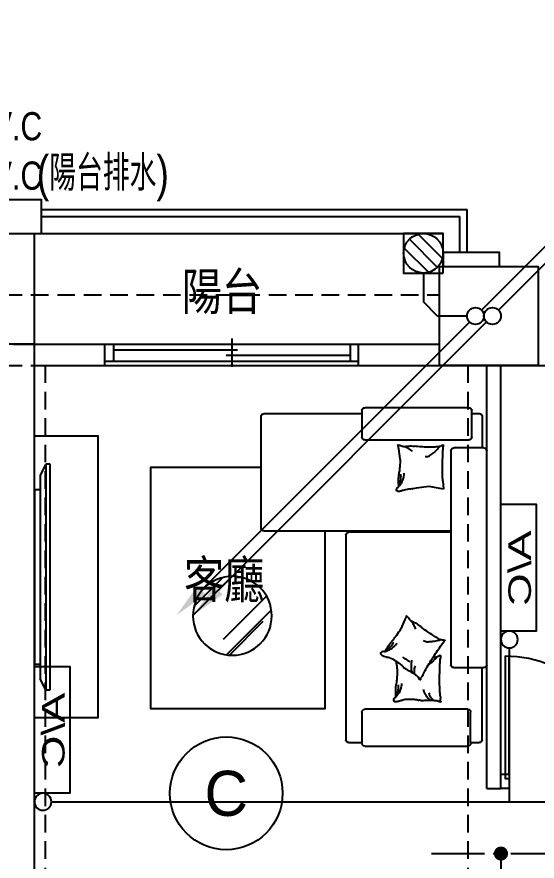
# Model space of a CAD drawing. Header units: millimetres. Extents: x 98197 to 106565, y 53890 to 60222.
# Drawn here: x 103895 to 104265, y 56674 to 57273 of the extents above; entities that cross this region are included whole.
import ezdxf
from ezdxf.enums import TextEntityAlignment as Align

# ---------------------------------------------------------------- set-up
doc = ezdxf.new("R2010")
doc.units = ezdxf.units.MM
doc.header["$LTSCALE"] = 50
doc.header["$MEASUREMENT"] = 0
doc.linetypes.add('CENTER2', pattern=[1.125, 0.75, -0.125, 0.125, -0.125])
doc.linetypes.add('HIDDEN', pattern=[0.375, 0.25, -0.125])
doc.layers.get('0').update_dxf_attribs({"color": 8, "linetype": 'CONTINUOUS'})
for name, color, linetype in [('00', 7, 'HIDDEN'), ('35', 4, 'CENTER2'), ('36雨排水', 3, 'CONTINUOUS'), ('dim', 8, 'CONTINUOUS'), ('furniture', 55, 'CONTINUOUS'), ('wall', 8, 'CONTINUOUS')]:
    doc.layers.add(name, color=color, linetype=linetype)
doc.styles.add('CHINA', font='c2', dxfattribs={"bigfont": 'china'})
doc.styles.add('NOTHING', font='c2.shx', dxfattribs={"bigfont": 'china.shx'})
doc.styles.add('simplex', font='c2.shx', dxfattribs={"bigfont": 'china.shx'})
doc.linetypes.add('ZIGZAG', pattern='A,0.0001,-0.2,[131,ltypeshp.shx,S=0.2,R=0,X=-0.2,Y=0],-0.4,[131,ltypeshp.shx,S=0.2,R=180,X=0.2,Y=0],-0.2', length=0.8001)

# ---------------------------------------------------------------- blocks, each defined once
blk = doc.blocks.new('1111111')
at = {"layer": '36雨排水', "linetype": 'Continuous'}
for p, q in [((4902.82, 3830.25), (4712.61, 3640.04)), ((4842.71, 3770.15), (4920.5, 3770.15)), ((4513.91, 3441.34), (4704.12, 3631.56))]:
    blk.add_line(p, q, dxfattribs=at)
at = {"layer": '36雨排水', "linetype": 'Continuous', "const_width": 5}
blk.add_lwpolyline([(4840.21, 3770.15, 1), (4845.21, 3770.15, 1)], format="xyb", close=True, dxfattribs=at)
at = {"layer": '36雨排水', "linetype": 'Continuous'}
blk.add_circle((4708.36, 3635.8), 6, dxfattribs=at)
for points in [[(4899.87, 3833.2), (4905.76, 3827.31), (4920.5, 3847.93)], [(4516.86, 3438.4), (4510.96, 3444.29), (4496.23, 3423.67)]]:
    blk.add_solid(points, dxfattribs=at)
at = {"layer": '36雨排水', "linetype": 'Continuous', "style": 'CHINA', "width": 0.8}
blk.add_text('R.P2"%%CP.V.C', height=20, dxfattribs=at).set_placement((4926.16, 3760.37))
blk = doc.blocks.new('3')
at = {"layer": '36雨排水', "linetype": 'Continuous'}
for p, q in [((649834.62, 593921.72), (649644.41, 593731.51)), ((649809.51, 593896.62), (649864.3, 593896.62)), ((649445.71, 593532.81), (649635.92, 593723.02))]:
    blk.add_line(p, q, dxfattribs=at)
at = {"layer": '36雨排水', "linetype": 'Continuous', "const_width": 5}
blk.add_lwpolyline([(649807.01, 593896.62, 1), (649812.01, 593896.62, 1)], format="xyb", close=True, dxfattribs=at)
at = {"layer": '36雨排水', "linetype": 'Continuous'}
blk.add_circle((649640.16, 593727.27), 6, dxfattribs=at)
for points in [[(649831.67, 593924.67), (649837.56, 593918.77), (649852.3, 593939.4)], [(649448.66, 593529.87), (649442.76, 593535.76), (649428.03, 593515.13)]]:
    blk.add_solid(points, dxfattribs=at)
at = {"layer": '36雨排水', "color": 1, "linetype": 'Continuous', "style": 'CHINA', "width": 0.8}
blk.add_text('(陽台排水)', height=25, dxfattribs=at).set_placement((649993.76, 593886.12))
at = {"layer": '36雨排水', "linetype": 'Continuous', "style": 'CHINA', "width": 0.8}
blk.add_text('R.P2"%%CP.V.C', height=20, dxfattribs=at).set_placement((649869.96, 593886.84))
blk = doc.blocks.new('4')
at = {"layer": '36雨排水', "linetype": 'Continuous'}
for p, q in [((649858.62, 593921.72), (649668.41, 593731.51)), ((649763.51, 593826.62), (649864.3, 593826.62)), ((649469.71, 593532.81), (649659.92, 593723.02))]:
    blk.add_line(p, q, dxfattribs=at)
at = {"layer": '36雨排水', "linetype": 'Continuous', "const_width": 5}
blk.add_lwpolyline([(649761.01, 593826.62, 1), (649766.01, 593826.62, 1)], format="xyb", close=True, dxfattribs=at)
at = {"layer": '36雨排水', "linetype": 'Continuous'}
blk.add_circle((649664.16, 593727.27), 6, dxfattribs=at)
for points in [[(649855.67, 593924.67), (649861.56, 593918.77), (649876.3, 593939.4)], [(649472.66, 593529.87), (649466.76, 593535.76), (649452.03, 593515.13)]]:
    blk.add_solid(points, dxfattribs=at)
at = {"layer": '36雨排水', "color": 1, "linetype": 'Continuous', "style": 'CHINA', "width": 0.8}
blk.add_text('(陽台排水)', height=25, dxfattribs=at).set_placement((649993.76, 593816.12))
at = {"layer": '36雨排水', "linetype": 'Continuous', "style": 'CHINA', "width": 0.8}
blk.add_text('R.P2"%%CP.V.C', height=20, dxfattribs=at).set_placement((649869.96, 593816.84))
blk = doc.blocks.new('1111111111')
at = {"layer": '35', "color": 3, "linetype": 'Continuous'}
blk.add_lwpolyline([(2956.27, 3584.41), (2956.27, 3559.41), (3046.27, 3559.41), (3046.27, 3584.41)], close=True, dxfattribs=at)
at = {"layer": '35', "color": 4, "linetype": 'Continuous'}
blk.add_circle((3052.27, 3578.41), 6, dxfattribs=at)
at = {"layer": '35', "color": 3, "linetype": 'Continuous', "style": 'CHINA', "width": 1.5}
blk.add_text('A/C', height=16, dxfattribs=at).set_placement((3001.67, 3571.38), align=Align.MIDDLE)
blk = doc.blocks.new('W131')
at = {"layer": '35', "color": 3, "linetype": 'Continuous'}
for p, q in [((-17.62, 27.52), (-0.48, 10.38)), ((-23.9, 23.9), (-4.1, 4.1)), ((-27.52, 17.62), (-10.38, 0.48))]:
    blk.add_line(p, q, dxfattribs=at)
blk.add_lwpolyline([(0, 0), (0, 28), (-28, 28), (-28, 0)], close=True, dxfattribs=at)
blk.add_circle((-14, 14), 14, dxfattribs=at)
blk = doc.blocks.new('*U44', base_point=(552012.46, 43504.06))
for p, q in [((551922.46, 43511.56), (551922.46, 43496.56)), ((552102.46, 43511.56), (551922.46, 43511.56)), ((552102.46, 43508.56), (551922.46, 43508.56)), ((551928.46, 43496.56), (551928.46, 43508.56)), ((552012.46, 43492.56), (552012.46, 43512.56)), ((552096.46, 43496.56), (552096.46, 43508.56)), ((552102.46, 43511.56), (552102.46, 43496.56)), ((551928.46, 43504.56), (552016.46, 43504.56)), ((552102.46, 43496.56), (551922.46, 43496.56)), ((552096.46, 43500.56), (552008.46, 43500.56))]:
    blk.add_line(p, q)
blk = doc.blocks.new('*U67', base_point=(71238.47, 1528.82))
for p, q in [((71193.47, 1533.82), (71193.47, 1523.82)), ((71283.47, 1533.82), (71283.47, 1523.82)), ((71196.47, 1439.82), (71196.47, 1523.82)), ((71196.47, 1523.82), (71199.47, 1523.82)), ((71199.47, 1523.82), (71199.47, 1439.82))]:
    blk.add_line(p, q)
for points in [[(71193.47, 1523.82), (71196.47, 1523.82), (71196.47, 1526.82), (71199.47, 1526.82), (71199.47, 1533.82), (71193.47, 1533.82)], [(71283.47, 1523.82), (71280.47, 1523.82), (71280.47, 1526.82), (71277.47, 1526.82), (71277.47, 1533.82), (71283.47, 1533.82)]]:
    blk.add_lwpolyline(points)
blk.add_arc((71196.47, 1523.82), 84, -90, 0)
blk = doc.blocks.new('A$C754F3064')
at = {"layer": 'furniture'}
for p, q in [((-185.85, 27.9), (-146.05, 67.69)), ((-186.14, 30.48), (-156.07, 60.55)), ((-171.87, 25.34), (-133.79, 63.42)), ((-151, -1.92), (-116.23, 32.85)), ((-142.79, -0.89), (-117.27, 24.63))]:
    blk.add_line(p, q, dxfattribs=at)
for centre, radius in [((-151.23, 33.08), 35), ((-163.78, 64.43), 0)]:
    blk.add_circle(centre, radius, dxfattribs=at)
blk = doc.blocks.new('A$C14991BDC')
at = {"layer": 'furniture'}
for p, q in [((26.18, 413.23), (26.18, 419.42)), ((28.18, 421.42), (79.35, 421.42)), ((79.35, 401.31), (79.35, 422.69)), ((81.35, 424.69), (233.13, 424.69)), ((235.13, 422.69), (235.13, 401.31)), ((257.62, 421.42), (235.13, 421.42)), ((259.62, 414.05), (259.62, 419.42)), ((25.72, 413.23), (47.85, 413.23)), ((242.86, 414.05), (261.72, 414.05)), ((23.72, 338.06), (23.72, 411.23)), ((49.85, 411.23), (49.85, 338.06)), ((240.86, 338.06), (240.86, 412.05)), ((263.72, 412.05), (263.72, 338.06)), ((233.13, 399.31), (81.35, 399.31)), ((175.32, 399.31), (175.32, 326.69)), ((176.14, 399.31), (176.14, 266.69)), ((211.83, 393.49), (206.04, 394.05)), ((206.04, 394.05), (207.81, 383.91)), ((207.81, 383.91), (206.53, 374.66)), ((206.53, 374.66), (206.27, 372.35)), ((113.58, 366.64), (106.98, 363.73)), ((115.98, 367.7), (113.58, 366.64)), ((234.63, 362), (227.5, 363.07)), ((237.23, 361.61), (234.63, 362)), ((47.85, 336.06), (25.72, 336.06)), ((26.18, 326.69), (26.18, 336.06)), ((261.72, 336.06), (242.86, 336.06)), ((259.62, 266.69), (259.62, 336.06)), ((173.32, 324.69), (28.18, 324.69)), ((178.14, 264.69), (257.62, 264.69))]:
    blk.add_line(p, q, dxfattribs=at)
for centre, radius, start, end in [((28.18, 419.42), 2, 90, 180), ((81.35, 422.69), 2, 90, 180), ((233.13, 422.69), 2, 0, 90), ((257.62, 419.42), 2, 0, 90), ((25.72, 411.23), 2, 90, 180), ((47.85, 411.23), 2, 0, 90), ((242.86, 412.05), 2, 90, 180), ((261.72, 412.05), 2, 0, 90), ((81.35, 401.31), 2, 180, 270), ((233.13, 401.31), 2, 270, 0), ((55.3, 391.74), 0.374, 158.88482, 188.57311), ((55.92, 391.84), 1, 188.57311, 201.31206), ((55.47, 391.68), 0.555, 134.60877, 158.88482), ((64.77, 395.29), 10.5, 201.31206, 205.23774), ((55.46, 391.68), 0.554, 119.99129, 134.60877), ((55.25, 392.05), 0.119, 88.15032, 119.99129), ((55.24, 391.98), 0.193, 62.31828, 88.15032), ((60.34, 393.2), 5.61, 205.23774, 213.90787), ((54.78, 391.1), 1.18, 51.96014, 62.31828), ((55.25, 391.69), 0.435, 23.82153, 51.96014), ((55.79, 391.93), 0.155, 203.82153, 251.91867), ((54.19, 389.06), 1.81, 18.61418, 33.90787), ((55.89, 392.24), 0.476, 251.91867, 269.82917), ((55.93, 407.42), 15.66, 269.82917, 272.94049), ((53.51, 388.84), 2.52, 5.95879, 18.61418), ((55.99, 406.27), 14.51, 272.94049, 277.21682), ((58.01, 390.31), 1.58, 84.21487, 97.21682), ((52.19, 332.89), 59.29, 83.69472, 84.21487), ((77.81, 564.72), 173.95, 263.69472, 263.99839), ((213.8, 1858.21), 1474.57, 263.99839, 264.02491), ((190.79, 1638.39), 1253.54, 264.02491, 264.05367), ((66.23, 442.47), 51.16, 264.05367, 266.67852), ((70.16, 510.3), 119.1, 266.67852, 268.3987), ((71.5, 558.18), 167, 268.3987, 269.47928), ((70.58, 456.41), 65.22, 269.47928, 271.20837), ((65.01, 720.38), 329.25, 271.20837, 271.40692), ((53.31, 1196.54), 805.56, 271.40692, 271.53385), ((58.33, 1009.06), 618.01, 271.53385, 271.96932), ((59.7, 969.46), 578.38, 271.96932, 272.41946), ((82.97, 418.6), 27.04, 272.41946, 275.4237), ((107.35, 363.47), 32.93, 128.46646, 131.67501), ((89.25, 352.42), 39.44, 92.93646, 95.4237), ((127.65, 379.84), 41.82, 166.46045, 168.01808), ((87.38, 389.54), 0.405, 150.58929, 166.46045), ((93.04, 386.35), 6.9, 148.6527, 150.58929), ((105.77, 378.6), 21.8, 147.56308, 148.6527), ((87.59, 384.79), 7.03, 87.98871, 92.93646), ((-1667.09, 2965.98), 3119.11, 304.22589, 304.40963), ((95.91, 384.86), 10.12, 145.47176, 147.56308), ((73.15, 400.52), 17.5, 325.47176, 327.06244), ((87.82, 391.29), 0.527, 69.8562, 87.98871), ((85.79, 392.34), 2.45, 327.06244, 341.00328), ((87.96, 391.67), 0.122, 47.3637, 69.8562), ((87.9, 391.6), 0.218, 30.61458, 47.3637), ((87.91, 391.61), 0.205, 341.00328, 30.61458), ((72.12, 426.86), 41.44, 304.40963, 308.74353), ((117.51, 384.7), 19.76, 166.07878, 172.20202), ((99.61, 392.6), 2.48, 110.9535, 128.74353), ((132.73, 380.93), 35.44, 161.50713, 166.07878), ((98.74, 394.85), 0.0703, 20.63102, 110.9535), ((95.29, 393.55), 3.76, 9.50004, 20.63102), ((100.7, 393.03), 1.75, 168.76049, 192.12821), ((96.82, 393.8), 2.21, 348.76049, 9.50004), ((104, 393.74), 5.13, 192.12821, 206.44885), ((132.56, 407.95), 37.02, 206.44885, 211.76523), ((217.66, 471.93), 78.65, 265.75435, 268.83459), ((219.15, 451.85), 58.64, 266.97836, 271.9802), ((219.74, 511.13), 117.89, 270.69598, 272.11785), ((188.27, 1569.65), 1176.88, 271.74437, 272.19427), ((219.06, 401.8), 19.36, 314.07728, 319.71378), ((232.94, 421.26), 27.63, 270.81625, 277.30975), ((203.65, 425.46), 47.11, 309.82936, 313.52067), ((296.15, 385.46), 60.4, 175.14135, 178.42878), ((243.57, 389.38), 7.7, 161.81292, 171.10798), ((238.61, 390.73), 2.58, 141.44516, 155.86023), ((236.78, 392.22), 1.67, 74.64065, 101.33677), ((233.15, 395.14), 4.44, 320.84376, 331.90673), ((232.76, 394.93), 4.7, 336.45291, 345.55366), ((237.22, 393.75), 0.0847, 7.15239, 87.57502), ((25.31, 385.89), 30.88, 2.34857, 5.95879), ((31.98, 384.87), 24.27, 354.03685, 357.46463), ((62.49, 390.64), 7.22, 208.70226, 218.38788), ((-59.71, 382.41), 115.97, 1.11003, 2.34857), ((42.85, 384.39), 13.39, 357.46463, 1.11003), ((69.07, 393.65), 15.59, 214.56134, 220.62981), ((58.84, 387.74), 2.56, 218.38788, 234.67747), ((60.28, 386.11), 4.01, 220.62981, 232.60748), ((64.56, 395.81), 12.46, 234.67747, 238.9964), ((69.36, 403.8), 21.77, 238.9964, 242.26257), ((61.79, 389.41), 5.51, 242.26257, 252.78748), ((63.53, 395.03), 11.4, 252.78748, 260.10123), ((31.73, 467.41), 97.71, 300.36906, 303.37671), ((147.22, 334.93), 81.78, 143.75111, 143.87627), ((82.5, 382.38), 1.52, 142.83427, 143.75111), ((156.82, 326.04), 94.78, 141.62651, 142.83427), ((111.37, 362.03), 36.81, 139.68832, 141.62651), ((85.81, 383.72), 3.29, 136.89553, 139.68832), ((367.72, 119.87), 389.41, 136.63904, 136.89553), ((94.61, 377.78), 13.76, 131.67501, 136.63904), ((5.14, 507.76), 146.03, 303.37671, 304.22589), ((97.69, 386.94), 11.09, 176.07436, 181.95965), ((92.53, 387.3), 5.92, 168.01808, 176.07436), ((111.08, 382.81), 13.57, 175.39531, 182.26574), ((160.11, 378.87), 62.76, 172.20202, 175.39531), ((237.93, 473.19), 160.96, 211.76523, 214.00883), ((195.06, 444.27), 109.24, 214.00883, 216.73236), ((226.38, 384.44), 3.13, 331.61245, 348.20396), ((205.72, 401.32), 29.49, 323.55385, 327.2061), ((164.46, 439.72), 85.54, 320.54053, 322.71248), ((532.22, 386.81), 296.46, 179.94139, 181.19831), ((119.87, 376.74), 64.01, 176.66521, 178.11439), ((58.16, 378.77), 2.27, 178.11439, 185.80838), ((58.63, 378.82), 2.74, 185.80838, 190.53069), ((93.23, 385.25), 37.94, 190.53069, 191.7994), ((97.16, 378.07), 41.27, 174.03685, 176.66521), ((72.75, 380.98), 17.01, 191.7994, 194.44597), ((72.75, 402.42), 24.54, 232.60748, 237.9772), ((72.7, 402.35), 24.46, 237.9772, 243.35621), ((63.99, 384.98), 5.02, 243.35621, 252.08433), ((68.04, 397.52), 18.2, 252.08433, 256.66567), ((70.97, 377.53), 0.209, 124.82569, 178.71928), ((71.81, 377.51), 1.05, 178.71928, 202.09251), ((70.99, 377.51), 0.234, 50.70584, 124.82569), ((71.36, 377.95), 0.346, 230.70584, 290.06124), ((70.67, 379.83), 2.34, 290.06124, 315.11838), ((75.57, 374.95), 4.57, 117.24784, 135.11838), ((93.33, 340.45), 43.37, 115.21303, 117.24784), ((63.05, 404.78), 27.73, 295.21303, 297.75805), ((15.58, 494.96), 129.64, 297.75805, 300.36906), ((99.64, 382.36), 2.13, 182.26574, 205.60753), ((107.19, 385.98), 10.49, 205.60753, 216.0545), ((138.07, 401.73), 38.12, 216.73236, 220.09564), ((76.36, 349.78), 42.54, 36.91191, 40.09564), ((215.05, 382.13), 14.1, 355.74138, 3.37935), ((410.15, 387.19), 174.45, 182.16199, 183.80124), ((16.99, 366.61), 40.56, 12.73193, 14.44597), ((39.67, 371.74), 17.32, 5.0638, 12.73193), ((17.93, 369.81), 39.13, 359.96501, 5.0638), ((71.7, 377.46), 0.931, 202.09251, 262.26428), ((71.32, 374.64), 1.91, 41.31132, 82.26428), ((54.57, 359.92), 24.22, 35.56953, 41.31132), ((34.9, 345.85), 48.4, 31.50908, 35.56953), ((77.79, 380.28), 7.22, 241.09406, 250.77969), ((76.26, 375.88), 2.56, 250.77969, 267.06928), ((81.73, 386.35), 15.59, 246.95315, 253.02161), ((76.77, 385.76), 12.46, 267.06928, 271.3882), ((76.54, 395.07), 21.77, 271.3882, 274.65437), ((78.35, 375.27), 4.01, 253.02161, 264.99928), ((80.14, 395.73), 24.54, 264.99928, 270.36901), ((77.86, 378.87), 5.51, 274.65437, 285.17929), ((76.32, 384.55), 11.4, 285.17929, 292.49303), ((80.14, 395.64), 24.46, 270.36901, 275.74802), ((82.09, 376.3), 5.02, 275.74802, 284.47614), ((78.79, 389.06), 18.2, 284.47614, 289.05748), ((96.18, 344.21), 31.61, 68.30191, 70.80796), ((96.18, 344.21), 31.61, 65.79586, 68.30191), ((96.18, 344.21), 31.61, 62.84056, 65.79586), ((104.57, 370.97), 7.26, 13.31797, 36.91191), ((96.18, 344.21), 31.61, 59.88527, 62.84056), ((116.2, 373.72), 4.69, 193.31797, 222.79618), ((170.8, 373.38), 35.53, 349.95361, 357.50046), ((151.81, 369.91), 54.52, 2.02045, 2.56355), ((267.97, 397.83), 43.72, 216.17428, 218.00095), ((299.13, 381.15), 63.28, 185.00458, 187.01253), ((163.79, 364.44), 73.09, 5.18966, 7.05818), ((49.65, 367.47), 7.29, 341.34199, 353.72703), ((28.42, 369.8), 28.65, 353.72703, 359.96501), ((53.51, 357.26), 26.57, 24.34646, 31.50908), ((86.06, 371.99), 9.16, 204.34646, 216.55873), ((82.62, 369.44), 4.87, 216.55873, 229.26993), ((68.67, 353.24), 16.51, 42.37292, 49.26993), ((58.69, 350.34), 31.61, 35.9101, 38.41615), ((58.69, 350.34), 31.61, 33.40405, 35.9101), ((58.69, 350.34), 31.61, 30.44876, 33.40405), ((58.69, 350.34), 31.61, 27.49347, 30.44876), ((115.74, 373.3), 4.07, 222.79618, 241.61341), ((110.95, 364.44), 6.01, 46.15092, 61.61341), ((107.63, 360.98), 10.8, 39.17636, 46.15092), ((115.95, 367.76), 0.0632, 293.85563, 39.17636), ((220.24, 358.94), 16.4, 156.69923, 164.00602), ((193.21, 370.52), 13, 336.94412, 345.14125), ((207.17, 374.38), 10.65, 284.89576, 302.59455), ((211.27, 376.83), 11.54, 278.1562, 289.04005), ((214.77, 377.86), 11.95, 271.25521, 282.13906), ((269.27, 394.84), 43.02, 213.80009, 215.62675), ((270.59, 391.48), 42.28, 210.87248, 213.10224), ((271.91, 387.73), 41.52, 207.76713, 209.99689), ((243.57, 366.35), 7.58, 166.73832, 184.73093), ((242.27, 367.27), 6.44, 193.89206, 204.84442), ((224.59, 371.09), 11.99, 345.53046, 359.83809), ((68.43, 359.48), 13.35, 172.99144, 176.96184), ((56.88, 360.09), 1.78, 176.96184, 189.34043), ((58.71, 360.39), 3.63, 189.34043, 197.99817), ((56.69, 360.92), 1.52, 161.20067, 172.99144), ((87.23, 350.52), 33.78, 159.79652, 161.20067), ((55.8, 359.45), 0.577, 197.99817, 253.6381), ((-18.21, 389.33), 78.57, 339.79652, 340.71727), ((-92.07, 415.17), 156.82, 340.71727, 341.04268), ((-119.06, 424.44), 185.36, 341.04268, 341.34199), ((56.64, 360.64), 1.86, 277.071, 311.75092), ((56.52, 360.78), 2.04, 311.75092, 344.82271), ((63.11, 415.7), 55.66, 265.21937, 268.12911), ((68.37, 349.7), 14.44, 121.04996, 133.15665), ((65.69, 352.31), 9.77, 117.91331, 126.52315), ((68.37, 349.7), 14.44, 108.94327, 121.04996), ((63.31, 356.81), 4.67, 105.45333, 117.91331), ((62.02, 382.43), 22.37, 268.12911, 272.71911), ((67.52, 341.57), 20.48, 103.50463, 105.45333), ((72.03, 322.79), 39.8, 102.10666, 103.50463), ((23.06, 1202.77), 843.64, 272.71911, 272.90974), ((68.37, 349.7), 14.44, 100.08731, 108.94327), ((65.22, 354.52), 7.34, 90, 102.10666), ((65.22, 349.21), 12.66, 80.78744, 90), ((68.37, 349.7), 14.44, 91.23136, 100.08731), ((65.74, 363.02), 2.8, 272.90974, 276.21926), ((53.14, 478.66), 119.13, 276.21926, 276.9892), ((84.06, 226.45), 134.97, 96.26585, 96.9892), ((94.48, 131.51), 230.48, 96.10145, 96.26585), ((168.13, -557.44), 923.36, 96.01932, 96.10145), ((78.09, 296.41), 64.77, 93.20691, 96.01932), ((76.07, 332.54), 28.58, 88.97291, 93.20691), ((76.54, 358.53), 2.59, 86.57871, 88.97291), ((43.54, -193.39), 555.5, 86.41508, 86.57871), ((76.37, 330.58), 30.51, 81.46357, 86.41508), ((56.41, 342.06), 33.09, 32.39181, 42.37292), ((73.87, 313.97), 47.29, 77.48736, 81.46357), ((65.69, 347.95), 22.1, 20.17117, 32.39181), ((104.69, 348.86), 14.44, 132.47912, 141.33507), ((104.69, 348.86), 14.44, 123.62316, 132.47912), ((126.76, 326.21), 42.22, 127.24633, 129.56159), ((157.51, 285.77), 93.04, 123.99147, 127.24633), ((110.87, 354.93), 9.62, 113.85546, 123.99147), ((212.71, 361.82), 8.39, 168.77284, 177.21004), ((209.04, 362.54), 4.73, 183.70424, 194.97662), ((205.46, 361.7), 1.06, 200.98403, 306.29217), ((205.62, 363), 2.21, 282.24128, 341.26055), ((211.38, 404.58), 42.45, 265.01293, 271.24529), ((203.01, 370.21), 9.22, 300.64681, 318.3456), ((206.24, 367.78), 6.26, 297.15201, 309.44503), ((209.27, 366.91), 4.08, 283.54046, 299.62825), ((208.52, 375.42), 12.37, 282.90855, 286.44874), ((208.77, 380.3), 17.06, 280.99457, 284.0296), ((212.9, 379.71), 17.58, 268.06756, 277.75193), ((213.22, 368.55), 4.81, 266.27646, 285.05636), ((216.07, 371.61), 7.87, 258.23643, 272.92154), ((208.23, 437.28), 75.32, 275.35923, 277.87325), ((222.42, 335.81), 27.13, 94.00479, 98.19812), ((226.34, 306.41), 56.76, 90.53683, 95.87699), ((226.31, 357.36), 5.83, 78.22367, 94.93375), ((225.19, 359.17), 12.46, 17.75833, 25.66063), ((223.27, 359.55), 14.21, 8.51301, 13.91417), ((237.26, 361.67), 0.0679, 242.67498, 350.80286), ((56.5, 361.82), 3.05, 253.6381, 277.071), ((78.95, 352.82), 7.98, 5.77097, 20.17117), ((94.41, 354.38), 7.56, 185.77097, 200.56921), ((56.8, 414.57), 70.76, 298.60861, 302.39181), ((104.69, 348.86), 14.44, 153.44176, 165.54845), ((104.69, 348.86), 14.44, 141.33507, 153.44176), ((101.03, 349.63), 9.77, 150.30512, 158.91495), ((96.6, 352.15), 4.67, 137.84513, 150.30512), ((108.32, 341.54), 20.48, 135.89643, 137.84513), ((122.19, 328.1), 39.8, 134.49846, 135.89643), ((99.44, 351.25), 7.34, 122.39181, 134.49846), ((79.96, 378.06), 27.52, 302.39181, 308.45939), ((102.29, 346.76), 12.66, 113.17924, 122.39181), ((-18.79, 502.39), 186.29, 308.45939, 309.56159), ((92.27, 353.57), 5.27, 200.56921, 212.39181), ((92.11, 353.47), 5.09, 212.39181, 224.43268), ((89.43, 350.85), 1.34, 224.43268, 319.10169), ((88.79, 351.4), 2.18, 319.10169, 29.29056), ((25.72, 338.06), 2, 180, 270), ((47.85, 338.06), 2, 270, 0), ((242.86, 338.06), 2, 180, 270), ((261.72, 338.06), 2, 270, 0), ((28.18, 326.69), 2, 180, 270), ((173.32, 326.69), 2, 270, 0), ((178.14, 266.69), 2, 180, 270), ((257.62, 266.69), 2, 270, 0)]:
    blk.add_arc(centre, radius, start, end, dxfattribs=at)
blk = doc.blocks.new('A$C15FC4139')
at = {"layer": 'furniture'}
for p, q in [((-236.44, -19.89), (-236.44, -16.87)), ((-236.44, -16.87), (-76.44, -16.87)), ((-76.44, -16.87), (-76.44, -19.89)), ((-236.44, -19.89), (-228.68, -23.95)), ((-76.44, -19.89), (-236.44, -19.89)), ((-76.44, -19.89), (-84.2, -23.95)), ((-84.2, -23.95), (-228.68, -23.95)), ((-218.26, -27.98), (-218.26, -23.95)), ((-94.63, -27.98), (-218.26, -27.98)), ((-94.63, -23.95), (-94.63, -27.98))]:
    blk.add_line(p, q, dxfattribs=at)
blk = doc.blocks.new('A$C10949')
at = {"layer": 'dim'}
blk.add_lwpolyline([(635, 2202.5), (675, 2202.5), (675, 2212.5), (635, 2212.5)], close=True, dxfattribs=at)
at = {"layer": 'wall'}
blk.add_line((345, 2147.5), (345, 2226), dxfattribs=at)
blk.add_lwpolyline([(325, 2226), (350, 2226), (350, 2250), (325, 2250)], close=True, dxfattribs=at)

msp = doc.modelspace()

# ---------------------------------------------------------------- linework, layer by layer
for p, q in [((103912.857, 57136.066), (104214.857, 57136.066)), ((104214.857, 57105.566), (104214.857, 57136.066)), ((103912.857, 57131.066), (104209.857, 57131.066)), ((104209.857, 57105.566), (104209.857, 57131.066)), ((103912.857, 57119.066), (104197.857, 57119.066)), ((104197.857, 57105.566), (104197.857, 57119.066)), ((103907.857, 57040.566), (103842.857, 57040.566)), ((103892.857, 57040.566), (103957.857, 57040.566)), ((103907.857, 56355.566), (103907.857, 57040.566)), ((103907.857, 56355.566), (103907.857, 57040.566)), ((104137.857, 57040.566), (104195.357, 57040.566)), ((103907.857, 57025.566), (103957.857, 57025.566)), ((104137.857, 57025.566), (104556.357, 57025.566)), ((104228.857, 56725.566), (104228.857, 57025.566)), ((104238.857, 56725.566), (104238.857, 57025.566)), ((104228.857, 56725.566), (104238.857, 56725.566))]:
    msp.add_line(p, q)
msp.add_lwpolyline([(104265.357, 57025.566), (104195.357, 57025.566), (104195.357, 57095.566), (104265.357, 57095.566)], close=True)
msp.add_lwpolyline([(103907.857, 56975.566), (103952.857, 56975.566), (103952.857, 56775.566), (103907.857, 56775.566), (103907.857, 56975.566)])
at = {"linetype": 'ZIGZAG', "ltscale": 0.1}
msp.add_lwpolyline([(104068.857, 56953.201), (103990.249, 56953.201), (103990.249, 56782.195), (104114.057, 56782.195), (104114.057, 56907.987)], dxfattribs=at)
msp.add_circle((104043.948, 56722.08, -4), 40)
at = {"layer": '00'}
for p, q in [((103605.357, 57075.566), (104195.357, 57075.566)), ((103605.357, 57025.566), (104195.357, 57025.566)), ((103915.357, 57025.566), (103915.357, 56405.566)), ((104215.357, 57025.566), (104215.357, 56425.566))]:
    msp.add_line(p, q, dxfattribs=at)
msp.add_lwpolyline([(104265.357, 57025.566), (104195.357, 57025.566), (104195.357, 57095.566), (104265.357, 57095.566)], close=True, dxfattribs=at)
at = {"layer": '35'}
msp.add_line((104189.669, 56679.363), (104288.205, 56679.363), dxfattribs=at)
at = {"layer": '35', "color": 1, "linetype": 'Continuous'}
msp.add_line((104238.937, 56679.363), (104238.937, 56654.363), dxfattribs=at)
at = {"layer": '35', "color": 1, "linetype": 'Continuous', "const_width": 5}
msp.add_lwpolyline([(104238.937, 56681.863, 1), (104238.937, 56676.863, 1)], format="xyb", close=True, dxfattribs=at)
at = {"layer": '36雨排水'}
for p, q in [((104183.857, 57091.066), (104183.857, 57070.566)), ((104193.857, 57060.566), (104183.857, 57070.566)), ((104214.857, 57060.566), (104193.857, 57060.566))]:
    msp.add_line(p, q, dxfattribs=at)
at = {"layer": '36雨排水', "color": 1}
for p, q in [((104244.857, 56825.183), (104244.857, 56716.128)), ((103919.857, 56716.128), (104733.857, 56716.128))]:
    msp.add_line(p, q, dxfattribs=at)

# ---------------------------------------------------------------- block references
msp.add_blockref('A$C10949', (103562.857, 54893.066))
at = {"rotation": 180}
msp.add_blockref('*U44', (104047.857, 57033.066), dxfattribs=at)
at = {"xscale": -1}
for name, p, rotation in [('A$C14991BDC', (103804.164, 56731.848), 270), ('A$C15FC4139', (103935.837, 57032.009), 270), ('*U67', (104283.857, 56730.566), 180)]:
    msp.add_blockref(name, p, dxfattribs=dict(at, rotation=rotation))
at = {"xscale": -0.8, "yscale": 0.8, "zscale": 0.8, "rotation": 270}
msp.add_blockref('A$C754F3064', (104021.825, 56968.984), dxfattribs=at)
at = {"layer": '35', "linetype": 'Continuous'}
msp.add_blockref('W131', (104197.857, 57091.066), dxfattribs=at)
at = {"layer": '35', "linetype": 'Continuous', "xscale": -1, "rotation": 90}
for p in [(107823.272, 59883.451), (107492.272, 59768.395)]:
    msp.add_blockref('1111111111', p, dxfattribs=at)
at = {"layer": '36雨排水', "linetype": 'Continuous'}
for p in [(98859.494, 53424.768), (99524.494, 53424.768)]:
    msp.add_blockref('1111111', p, dxfattribs=at)
at = {"layer": '36雨排水'}
for name, p in [('4', (-546084.306, -536666.7)), ('3', (-545419.306, -536666.7))]:
    msp.add_blockref(name, p, dxfattribs=at)

# ---------------------------------------------------------------- texts
at = {"style": 'NOTHING'}
for s, p in [('陽台', (104012.452, 57061.93)), ('客廳', (104013.999, 56857.59))]:
    msp.add_text(s, height=30, dxfattribs=at).set_placement(p)
at = {"style": 'simplex'}
msp.add_text('C', height=32, dxfattribs=at).set_placement((104043.948, 56722.08, -4), align=Align.MIDDLE)

doc.saveas('drawing.dxf')
